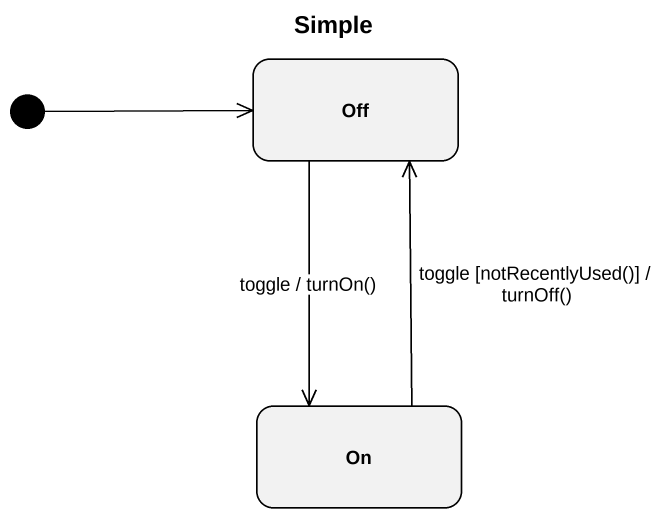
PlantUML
@startuml
title Simple
hide empty description
state Off
state "On" as On_
[*] -right-> Off
Off --> On_ : toggle / turnOn()
On_ -up-> Off : toggle [notRecentlyUsed()] / turnOff()
@enduml
